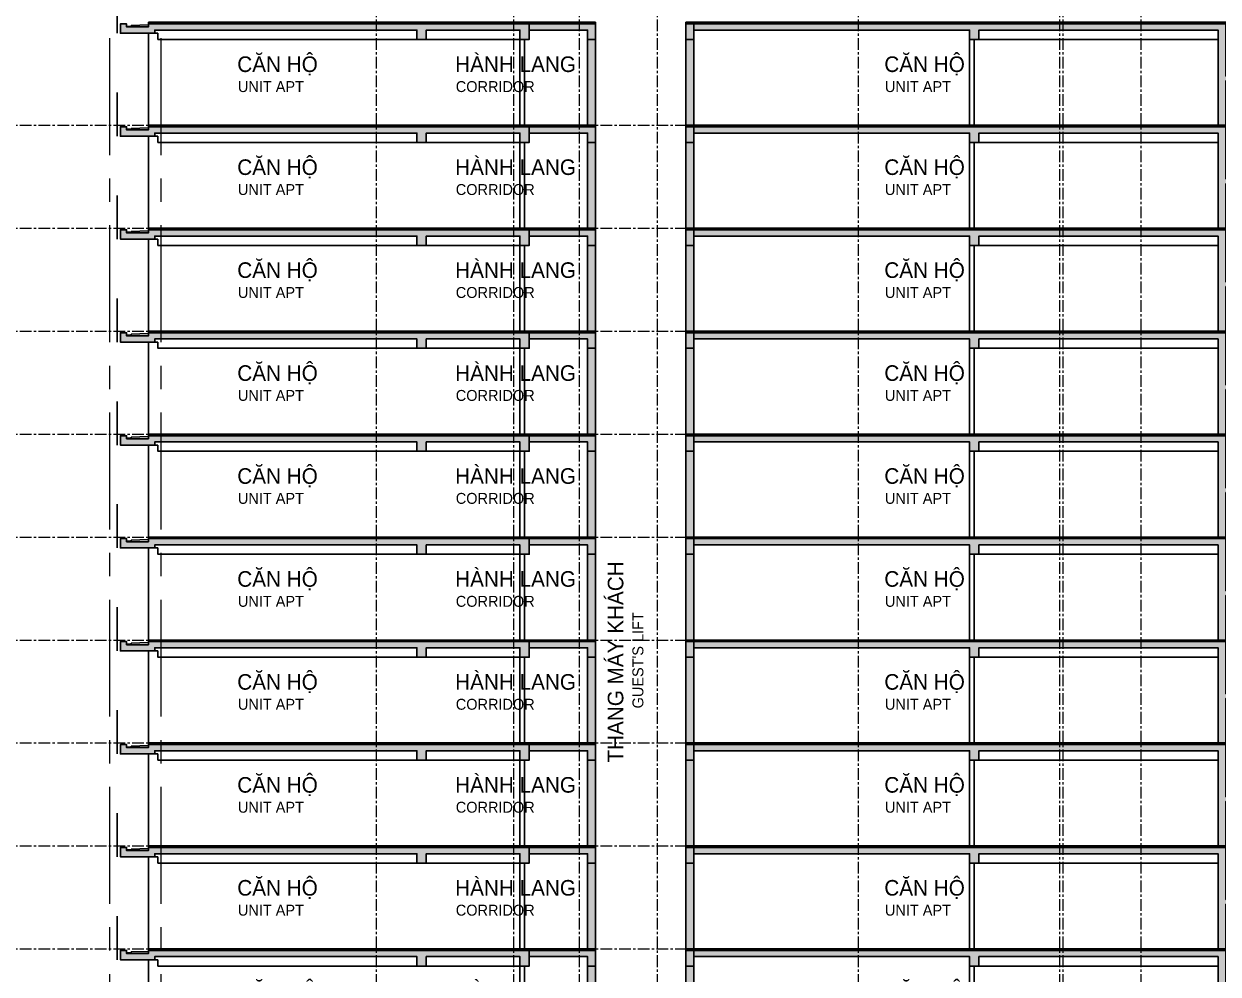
# Model space of a CAD drawing. Header units: millimetres. Extents: x -100356 to 314685, y 446 to 1273965.
# Drawn here: x 80260 to 118527, y 212576 to 243036 of the extents above; entities that cross this region are included whole.
import ezdxf
from ezdxf.xclip import XClip

# ---------------------------------------------------------------- set-up
doc = ezdxf.new("R2010")
doc.units = ezdxf.units.MM
doc.header["$XCLIPFRAME"] = 2
doc.linetypes.add('section$0$CENTER', pattern=[2, 1.25, -0.25, 0.25, -0.25])
for name, color, linetype, lineweight in [('@ color hatch', 7, 'Continuous', 13), ('Hatch-wall', 251, 'Continuous', 5), ('section$0$A-_FLORLEVL_E', 7, 'Continuous', 5), ('section$0$NKC_TRUC', 8, 'section$0$CENTER', 13)]:
    doc.layers.add(name, color=color, linetype=linetype, lineweight=lineweight)
for name, color, linetype in [('section$0$FIN', 3, 'Continuous'), ('section$0$NAM', 3, 'Continuous'), ('section$0$STR', 7, 'Continuous'), ('STR', 7, 'Continuous')]:
    doc.layers.add(name, color=color, linetype=linetype)
doc.styles.add('section$0$Arial', font='Font - TrueType - Arial.ttf', dxfattribs={"width": 0.95, "height": 770})

# ---------------------------------------------------------------- blocks, each defined once
blk = doc.blocks.new('section$0$grid section')
at = {"layer": 'section$0$NKC_TRUC', "ltscale": 300}
for p, q in [((-141943.9, 75200), (0, 75200)), ((-141943.9, 71900), (0, 71900)), ((-141943.9, 68600), (0, 68600)), ((-141943.9, 65300), (0, 65300)), ((-141943.9, 62000), (0, 62000)), ((-141943.9, 58700), (0, 58700)), ((-141943.9, 55400), (0, 55400)), ((-141943.9, 52100), (0, 52100)), ((-141943.9, 48800), (0, 48800))]:
    blk.add_line(p, q, dxfattribs=at)
blk = doc.blocks.new('section$0$PHONG')
at = {"layer": 'section$0$NAM', "attachment_point": 1, "style": 'section$0$Arial'}
for s, width, insert, char_height in [('CĂN HỘ', 6747.84, (2532, 2091), 500), ('HÀNH LANG', 6747.84, (9514, 2091), 500), ('CĂN HỘ', 6747.84, (23266, 2091), 500), ('UNIT APT', 3815.51, (2552, 1299), 350), ('\\pt1050;CORRIDOR', 3815.51, (9534, 1299), 350), ('UNIT APT', 3815.51, (23285, 1299), 350)]:
    blk.add_mtext_dynamic_manual_height_columns(s, width=width, gutter_width=1, heights=[0], dxfattribs=dict(at, insert=insert, char_height=char_height))
blk = doc.blocks.new('section$0$ROOM 01')
at = {"layer": 'Hatch-wall', "ltscale": 0.5}
h = blk.add_hatch(color=256, dxfattribs=at)
h.dxf.hatch_style = 1
h.paths.add_polyline_path([(36485, 240516), (36485, 243810), (47160, 243810), (47160, 243710), (47860, 243710), (47860, 243810), (48060, 243810), (48060, 243510), (46960, 243510), (46960, 243610), (36735, 243610), (36735, 240516)])
h.paths.add_polyline_path([(16680, 243810), (16680, 243810), (33985, 243810), (33985, 242138), (35285, 242138), (35285, 241988), (33985, 241988), (33985, 240510), (33735, 240510), (33735, 243610), (26072, 243610), (26072, 243310), (25772, 243310), (25772, 243610), (16930, 243610), (16930, 243810)])
h.paths.add_polyline_path([(16930, 240516), (16680, 240516), (16680, 243810), (16930, 243810)])
h.paths.add_polyline_path([(-1440, 243810), (-1440, 243510), (-340, 243510), (-340, 243610), (8060, 243610), (8060, 243310), (8360, 243310), (8360, 243610), (11360, 243610), (11360, 243310), (11660, 243310), (11660, 243610), (13530, 243610), (13530, 240510), (13780, 240510), (13780, 243810), (-540, 243810), (-540, 243710), (-1240, 243710), (-1240, 243810)])
at = {"layer": 'section$0$FIN'}
for p, q in [((-1540, 243510), (-1540, 244910)), ((-1090, 243760), (-540, 243780)), ((-540, 243860), (8360, 243860, 0)), ((-540, 243810), (-540, 243860)), ((8360, 243860, 0), (13780, 243860)), ((13780, 243860), (13780, 243810, 0)), ((16680, 243860, 0), (16680, 243310, 0)), ((25772, 243860, 0), (16680, 243860, 0)), ((47160, 243860, 0), (25772, 243860, 0)), ((-1240, 243730), (-1090, 243730)), ((-1090, 243730), (-1090, 243760)), ((-540, 243510, 0), (-540, 240560, 0)), ((-440, 243510), (-240, 243510)), ((-240, 243510), (-240, 243460))]:
    blk.add_line(p, q, dxfattribs=at)
at = {"layer": 'section$0$FIN', "ltscale": 10}
for p, q in [((8360, 243310, 0), (11660, 243310, 0)), ((11360, 243310), (11360, 240510, 0)), ((11510, 243310, 0), (11510, 240510, 0)), ((16680, 243310, 0), (16680, 240510, 0)), ((25772, 243310, 0), (25772, 240510, 0)), ((25922, 243310, 0), (25922, 240510, 0))]:
    blk.add_line(p, q, dxfattribs=at)
at = {"layer": 'section$0$FIN'}
blk.add_lwpolyline([(-240, 243510), (-240, 243460), (-240, 243460), (-240, 243460), (-240, 243460), (-240, 243310), (8210, 243310)], dxfattribs=at)
at = {"layer": 'section$0$FIN', "elevation": 0}
blk.add_lwpolyline([(33735, 243310), (25922, 243310)], dxfattribs=at)
at = {"layer": 'section$0$STR', "ltscale": 10}
for p, q in [((-540, 243710), (-540, 243810)), ((-1440, 243510), (-540, 243510)), ((-1240, 243710), (-540, 243710)), ((13530, 243310, 0), (13530, 240510, 0)), ((13780, 243310, 0), (13780, 240510, 0)), ((16680, 243316, 0), (16680, 240516, 0)), ((16930, 243316, 0), (16930, 240516, 0))]:
    blk.add_line(p, q, dxfattribs=at)
for points in [[(-1240, 243710), (-1240, 243810), (-1440, 243810), (-1440, 243510), (-1240, 243510)], [(8360, 243610), (11360, 243610), (11360, 243310), (11660, 243310), (11660, 243810), (-540, 243810)], [(-340, 243560), (-340, 243510), (-540, 243510), (-540, 243510)], [(-340, 243560), (-340, 243610), (8060, 243610)]]:
    blk.add_lwpolyline(points, dxfattribs=at)
at = {"layer": 'section$0$STR'}
blk.add_lwpolyline([(13530, 243810), (11660, 243810), (11660, 243610), (13530, 243610)], dxfattribs=at)
at = {"layer": 'section$0$STR', "elevation": 0}
blk.add_lwpolyline([(13530, 243610), (13530, 243310), (13780, 243310), (13780, 243810), (13530, 243810)], dxfattribs=at)
blk.add_lwpolyline([(16680, 243310), (16930, 243310), (16930, 243810), (16680, 243810)], close=True, dxfattribs=at)
at = {"layer": 'section$0$STR', "ltscale": 10, "elevation": 0}
for points in [[(8060, 243610), (8060, 243310), (8360, 243310), (8360, 243610)], [(26072, 243610), (26072, 243310), (25772, 243310), (25772, 243610)], [(33735, 243610), (26072, 243610)]]:
    blk.add_lwpolyline(points, dxfattribs=at)
at = {"layer": 'STR', "ltscale": 0.5}
blk.add_lwpolyline([(-1440, 243810), (-1440, 243510), (-340, 243510), (-340, 243610), (8060, 243610), (8060, 243310), (8360, 243310), (8360, 243610), (11360, 243610), (11360, 243310), (11660, 243310), (11660, 243610), (13530, 243610), (13530, 240510), (13780, 240510), (13780, 243810), (-540, 243810), (-540, 243710), (-1240, 243710), (-1240, 243810)], close=True, dxfattribs=at)
at = {"layer": 'STR', "ltscale": 0.5, "elevation": 0}
for points in [[(16930, 240516), (16680, 240516), (16680, 243810), (16930, 243810)], [(16680, 243310), (16680, 243810), (33985, 243810), (33985, 242138), (35285, 242138), (35285, 241988), (33985, 241988), (33985, 240510), (33735, 240510), (33735, 243610), (26072, 243610), (26072, 243310), (25772, 243310), (25772, 243610), (16930, 243610), (16930, 243310)]]:
    blk.add_lwpolyline(points, close=True, dxfattribs=at)
at = {"layer": 'section$0$STR'}
blk.add_blockref('section$0$PHONG', (-227, 240676), dxfattribs=at)
blk = doc.blocks.new('section')
at = {"layer": 'section$0$NKC_TRUC', "ltscale": 3000}
for p, q in [((232861, 95993), (232861, -15127)), ((234511, 95993), (234511, -15127))]:
    blk.add_line(p, q, dxfattribs=at)
at = {"layer": 'section$0$NKC_TRUC', "ltscale": 300}
for p, q in [((241411, 95993), (241411, -15127)), ((245811, 95993), (245811, -15127)), ((247911, 95993), (247911, -15127)), ((250411, 95993), (250411, -15127)), ((256861, 95993), (256861, -15127)), ((263311, 95993), (263311, -17487)), ((263411, 95993), (263411, -15127)), ((265911, 95993), (265911, -15127))]:
    blk.add_line(p, q, dxfattribs=at)
at = {"layer": 'section$0$A-_FLORLEVL_E'}
blk.add_blockref('section$0$grid section', (298305, 0), dxfattribs=at)
at = {"layer": 'section$0$STR'}
for p in [(234655, -165360), (234655, -168660), (234655, -171960), (234655, -175260), (234655, -178560), (234655, -181860), (234655, -185160), (234655, -188460), (234655, -191760), (234655, -195060)]:
    blk.add_blockref('section$0$ROOM 01', p, dxfattribs=at)
at = {"layer": 'section$0$NAM', "attachment_point": 1, "rotation": 90, "style": 'section$0$Arial'}
for s, width, insert, char_height in [('THANG MÁY KHÁCH', 6747.84, (248831, 54771), 500), ("\\pt1050;GUEST'S LIFT", 3815.51, (249623, 56508), 350)]:
    blk.add_mtext_dynamic_manual_height_columns(s, width=width, gutter_width=1, heights=[0], dxfattribs=dict(at, insert=insert, char_height=char_height))

msp = doc.modelspace()

# ---------------------------------------------------------------- block references
at = {"layer": '@ color hatch', "ltscale": 0.5}
ref = msp.add_blockref('section', (-149862.3, 164586), dxfattribs=at)
XClip(ref).set_block_clipping_path([(169394.0948857647, -24157.8838648469), (313883.7615168951, 101394.6180912155)])

doc.saveas('drawing.dxf')
